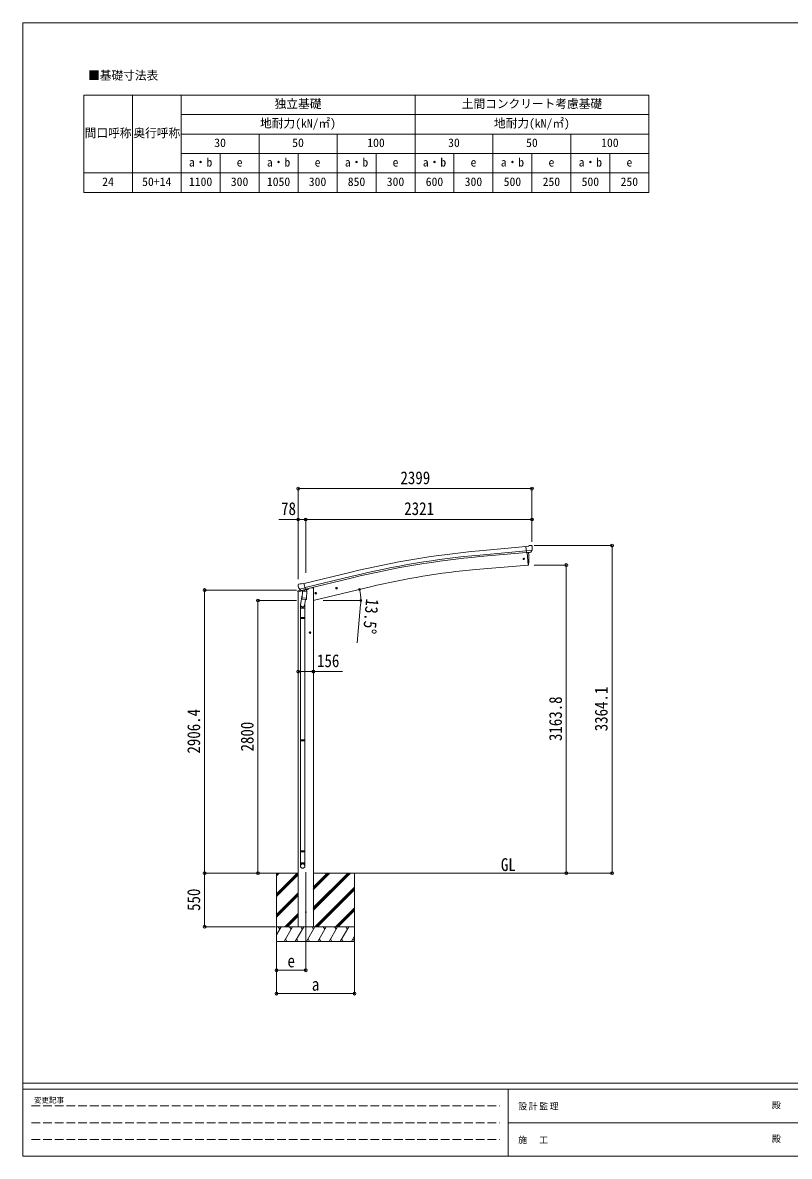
# Model space of a CAD drawing. Units: millimetres at full size, sheet at 1:30. Extents: x -8385 to 8479, y -5853 to 5787.
# Drawn here: x -8385 to -518, y -5853 to 5787 of the extents above; entities that cross this region are included whole.
import ezdxf
from ezdxf.enums import TextEntityAlignment as Align

# ---------------------------------------------------------------- set-up
doc = ezdxf.new("R2010")
doc.units = ezdxf.units.MM
doc.header["$LTSCALE"] = 30
doc.header["$PDMODE"] = 32
doc.header["$PDSIZE"] = 30
doc.linetypes.add('DASHED3', pattern=[4, 3, -1])
for name, color, linetype, lineweight in [('0-0_0', 7, 'Continuous', 9), ('0-1_本体', 4, 'Continuous', 9), ('0-2_部品', 7, 'Continuous', 9), ('0-8_PARTS2', 2, 'Continuous', 9), ('0-A_寸法', 6, 'Continuous', 9), ('0-F_PARTS1', 7, 'Continuous', 18), ('F-0_240', 7, 'Continuous', 9)]:
    doc.layers.add(name, color=color, linetype=linetype, lineweight=lineweight)
doc.styles.add('ＭＳ ゴシック', font='')
doc.styles.get('ＭＳ ゴシック').set_extended_font_data('MS Gothic')

msp = doc.modelspace()

# ---------------------------------------------------------------- linework, layer by layer
at = {"layer": '0-0_0', "color": 6}
for p, q in [((-2337.38, -2945.47), (-2337.38, 418.63)), ((-2806.4, 218.33), (-2806.4, -2945.47))]:
    msp.add_line(p, q, dxfattribs=at)
at = {"layer": '0-0_0'}
for p, q in [((-6154.62, -2945.47), (-5558.28, -2945.47)), ((-5780.53, -2945.47), (-5780.53, -3645.47)), ((-5780.53, -3156.7), (-5569.3, -2945.47)), ((-5780.53, -2972.85), (-5753.15, -2945.47)), ((-5780.53, -2958.71), (-5767.3, -2945.47)), ((-5780.53, -3170.84), (-5558.28, -2948.59)), ((-5780.53, -3184.98), (-5558.28, -2962.74)), ((-5402.78, -2945.47), (-3080.69, -2945.47)), ((-5402.78, -3327.73), (-5020.52, -2945.47)), ((-5402.78, -3299.45), (-5048.8, -2945.47)), ((-5402.78, -3313.59), (-5034.66, -2945.47)), ((-5402.78, -3115.6), (-5232.65, -2945.47)), ((-5402.78, -3101.46), (-5246.8, -2945.47)), ((-5402.78, -3087.32), (-5260.94, -2945.47)), ((-4980.53, -2945.47), (-4980.53, -3645.47)), ((-5386.68, -3495.47), (-4980.53, -3089.33)), ((-5372.53, -3495.47), (-4980.53, -3103.48)), ((-5358.39, -3495.47), (-4980.53, -3117.62)), ((-5780.53, -3368.83), (-5558.28, -3146.58)), ((-5780.53, -3382.97), (-5558.28, -3160.73)), ((-5780.53, -3397.12), (-5558.28, -3174.87)), ((-5695.04, -3495.47), (-5558.28, -3358.71)), ((-5680.9, -3495.47), (-5558.28, -3372.86)), ((-5174.54, -3495.47), (-4980.53, -3301.46)), ((-5160.4, -3495.47), (-4980.53, -3315.61)), ((-5146.26, -3495.47), (-4980.53, -3329.75)), ((-5666.76, -3495.47), (-5558.28, -3387)), ((-4980.53, -3495.47), (-5780.53, -3495.47)), ((-5780.53, -3579.3), (-5732.13, -3495.47)), ((-5747.14, -3521.45), (-5762.14, -3495.47)), ((-5703.27, -3645.47), (-5616.67, -3495.47)), ((-5631.67, -3521.45), (-5646.67, -3495.47)), ((-5587.8, -3645.47), (-5501.2, -3495.47)), ((-5516.2, -3521.45), (-5531.2, -3495.47)), ((-5472.33, -3645.47), (-5385.73, -3495.47)), ((-5400.73, -3521.45), (-5415.73, -3495.47)), ((-5356.86, -3645.47), (-5270.26, -3495.47)), ((-5285.26, -3521.45), (-5300.26, -3495.47)), ((-5241.39, -3645.47), (-5154.79, -3495.47)), ((-5184.79, -3495.47), (-5169.79, -3521.45)), ((-5125.92, -3645.47), (-5039.31, -3495.47)), ((-5054.32, -3521.45), (-5069.32, -3495.47)), ((-5010.45, -3645.47), (-4980.53, -3593.66)), ((-5780.53, -3645.47), (-4980.53, -3645.47)), ((-5688.27, -3619.49), (-5673.27, -3645.47)), ((-5572.8, -3619.49), (-5557.8, -3645.47)), ((-5457.33, -3619.49), (-5442.33, -3645.47)), ((-5341.86, -3619.49), (-5326.86, -3645.47)), ((-5226.39, -3619.49), (-5211.39, -3645.47)), ((-5110.92, -3619.49), (-5095.92, -3645.47)), ((-4995.45, -3619.49), (-4980.45, -3645.47))]:
    msp.add_line(p, q, dxfattribs=at)
at = {"layer": '0-1_本体'}
for p, q in [((-3698.71, 364.53), (-3221.4, 407.85)), ((-3694.81, 321.49), (-3217.69, 364.79)), ((-3693.29, 304.77), (-3216.17, 348.07)), ((-3208.96, 345.92), (-3197.79, 218.31)), ((-5498.26, 28.12), (-5015.41, 145.69)), ((-3735.74, 171.25), (-3197.79, 218.31)), ((-5005.19, 103.71), (-5488.2, -13.8)), ((-5484.26, -30.22), (-5001.22, 87.4)), ((-5558.28, -55.18), (-5558.28, -3495.47)), ((-5422.78, -15.47), (-5456.29, -23.52)), ((-5402.28, -15.47), (-5422.78, -15.47)), ((-5402.78, -145.47), (-4817.11, -4.86)), ((-5402.28, -15.47), (-5402.28, -3495.47))]:
    msp.add_line(p, q, dxfattribs=at)
at = {"layer": '0-1_本体', "color": 6}
msp.add_line((-5402.28, -875.65), (-5558.28, -875.65), dxfattribs=at)
at = {"layer": '0-1_本体'}
for centre, radius, start, end in [((-2884.7, -8604.05), 9005.44, 95.18612, 103.68612), ((-2884.7, -8604.05), 8962.23, 95.18612, 103.68612), ((-2884.7, -8604.05), 8945.44, 95.18612, 103.68612), ((-3090.76, -7197.06), 7396.48, 95.00259, 103.49741)]:
    msp.add_arc(centre, radius, start, end, dxfattribs=at)
at = {"layer": '0-2_部品'}
for p, q in [((-3195.02, 412.29), (-3221.59, 409.97)), ((-3215.93, 345.31), (-3221.59, 409.97)), ((-3158.73, 370), (-3217.64, 364.85)), ((-3195.02, 412.29), (-3183.3, 419.06)), ((-3168.4, 420.64), (-3182.06, 419.45)), ((-3169.98, 350.52), (-3159.04, 369.45)), ((-3159.26, 414.89), (-3164.75, 419.49)), ((-3158.2, 412.85), (-3158.08, 411.51)), ((-3205.97, 346.18), (-3215.93, 345.31)), ((-3208.96, 345.92), (-3197.79, 218.31)), ((-3172.36, 349.12), (-3180.07, 348.44)), ((-3197.79, 218.31), (-3195.74, 218.56)), ((-5559.72, 12.54), (-5559.44, 11.39)), ((-5555.5, 21.11), (-5559.36, 14.82)), ((-5552.41, 23.36), (-5539.22, 26.53)), ((-5524.66, 23.85), (-5537.92, 26.55)), ((-5524.66, 23.85), (-5498.73, 30.08)), ((-5560.85, -55.79), (-5518.14, -45.54)), ((-5560.85, -48.9), (-5560.85, -55.79)), ((-5532.34, -39.69), (-5558.55, -45.99)), ((-5545.67, -27.77), (-5488.16, -13.96)), ((-5528.81, -42.68), (-5545.19, -28.19)), ((-5517.22, -92.2), (-5533.13, -188.37)), ((-5526.11, -43.24), (-5518.59, -41.44)), ((-5525.27, -43.14), (-5523.74, -42.77)), ((-5523.74, -42.77), (-5487.04, -33.96)), ((-5521.9, -43), (-5521.95, -43.74)), ((-5521.2, -44.78), (-5495.38, -51.22)), ((-5514.28, -50.13), (-5518.95, -116.96)), ((-5468.59, -53.32), (-5514.28, -50.13)), ((-5512.5, -46.95), (-5512.73, -50.23)), ((-5492.99, -35.78), (-5494.01, -50.39)), ((-5487.04, -33.96), (-5485.51, -33.59)), ((-5483.95, -31.49), (-5483.01, -31.55)), ((-5483.01, -31.55), (-5469.69, -46.87)), ((-5479.02, -36.15), (-5460.13, -31.61)), ((-5473.26, -120.16), (-5468.59, -53.32)), ((-5469.69, -46.87), (-5470.14, -53.21)), ((-5456.29, -23.44), (-5456.29, -26.75)), ((-5387.97, -73.01), (-5368.53, -68.34)), ((-5383.42, -65.23), (-5385.55, -72.43)), ((-5376.12, -63.48), (-5383.42, -65.23)), ((-5375.92, -80.4), (-5380.58, -60.95)), ((-5370.95, -68.93), (-5376.12, -63.48)), ((-5373.08, -76.12), (-5370.95, -68.93)), ((-5174.05, -21.65), (-5154.61, -16.99)), ((-5169.5, -13.88), (-5171.63, -21.07)), ((-5162.2, -12.12), (-5169.5, -13.88)), ((-5161.99, -29.04), (-5166.66, -9.6)), ((-5157.03, -17.57), (-5162.2, -12.12)), ((-5159.16, -24.76), (-5157.03, -17.57)), ((-5535.28, -225.53), (-5535.28, -191.18)), ((-5489.28, -225.53), (-5535.28, -225.53)), ((-5533.28, -225.53), (-5533.28, -319.53)), ((-5519.81, -129.43), (-5518.94, -116.96)), ((-5519.42, -130.79), (-5519.42, -130.79)), ((-5473.26, -120.16), (-5518.95, -116.96)), ((-5517.97, -131.57), (-5476.27, -134.48)), ((-5481.7, -134.1), (-5492.43, -197.69)), ((-5491.28, -225.53), (-5491.28, -319.53)), ((-5489.28, -190.87), (-5489.28, -225.53)), ((-5473.28, -120.16), (-5474.17, -132.85)), ((-5535.28, -321.53), (-5534.28, -319.53)), ((-5489.28, -321.53), (-5535.28, -321.53)), ((-5489.28, -329.53), (-5535.28, -329.53)), ((-5490.28, -319.53), (-5534.28, -319.53)), ((-5490.28, -331.53), (-5534.28, -331.53)), ((-5533.28, -331.53), (-5533.28, -1575.72)), ((-5491.28, -331.53), (-5491.28, -1575.72)), ((-5489.28, -321.53), (-5490.28, -319.53)), ((-5489.28, -329.53), (-5490.28, -331.53)), ((-5489.28, -321.53), (-5489.28, -329.53)), ((-5436.78, -485.59), (-5436.78, -465.59)), ((-5426.78, -475.59), (-5446.78, -475.59)), ((-5436.78, -468.09), (-5443.28, -471.84)), ((-5443.28, -471.84), (-5443.28, -479.34)), ((-5443.28, -479.34), (-5436.78, -483.1)), ((-5430.28, -471.84), (-5436.78, -468.09)), ((-5535.28, -1577.72), (-5534.28, -1575.72)), ((-5489.28, -1577.72), (-5535.28, -1577.72)), ((-5489.28, -1585.72), (-5535.28, -1585.72)), ((-5490.28, -1575.72), (-5534.28, -1575.72)), ((-5490.28, -1587.72), (-5534.28, -1587.72)), ((-5533.28, -1587.72), (-5533.28, -2715.9)), ((-5491.28, -1587.72), (-5491.28, -2715.9)), ((-5489.28, -1577.72), (-5490.28, -1575.72)), ((-5489.28, -1585.72), (-5490.28, -1587.72)), ((-5489.28, -1577.72), (-5489.28, -1585.72)), ((-5535.28, -2717.9), (-5534.28, -2715.9)), ((-5489.28, -2717.9), (-5535.28, -2717.9)), ((-5489.28, -2725.9), (-5535.28, -2725.9)), ((-5490.28, -2715.9), (-5534.28, -2715.9)), ((-5490.28, -2727.9), (-5534.28, -2727.9)), ((-5533.28, -2727.9), (-5533.28, -2837.9)), ((-5491.28, -2727.9), (-5491.28, -2837.9)), ((-5489.28, -2717.9), (-5490.28, -2715.9)), ((-5489.28, -2725.9), (-5490.28, -2727.9)), ((-5489.28, -2717.9), (-5489.28, -2725.9)), ((-5535.28, -2872.05), (-5535.28, -2837.9)), ((-5489.28, -2837.9), (-5535.28, -2837.9)), ((-5489.28, -2872.05), (-5489.28, -2837.9))]:
    msp.add_line(p, q, dxfattribs=at)
for points in [[(-3158.65, 370.64), (-3158.94, 369.65), (-3159.04, 369.45)], [(-3205.97, 346.18), (-3205.7, 346.11), (-3180.32, 348.33), (-3180.07, 348.44)], [(-5493.3, -35.37), (-5483.58, -33.04), (-5498.73, 30.08)], [(-5545.94, -27.19), (-5545.35, -28.03), (-5545.19, -28.19)], [(-5493.3, -35.37), (-5493.54, -35.52), (-5518.31, -41.47), (-5518.59, -41.44)], [(-5385.55, -72.43), (-5380.38, -77.87), (-5373.08, -76.12)], [(-5171.63, -21.07), (-5166.46, -26.52), (-5159.16, -24.76)], [(-5535.28, -321.53), (-5535.28, -329.53), (-5534.28, -331.53)], [(-5436.78, -483.1), (-5430.28, -479.34), (-5430.28, -471.84)], [(-5535.28, -1577.72), (-5535.28, -1585.72), (-5534.28, -1587.72)], [(-5535.28, -2717.9), (-5535.28, -2725.9), (-5534.28, -2727.9)]]:
    msp.add_lwpolyline(points, dxfattribs=at)
for centre, radius in [((-3243.48, 281.57), 6.5), ((-5378.25, -70.68), 8.5), ((-5378.25, -70.68), 7.7), ((-5378.25, -70.68), 6.5), ((-5164.33, -19.32), 8.5), ((-5164.33, -19.32), 7.7), ((-5164.33, -19.32), 6.5), ((-5436.78, -475.59), 8.5), ((-5436.78, -475.59), 7.7), ((-5436.78, -475.59), 6.5)]:
    msp.add_circle(centre, radius, dxfattribs=at)
at = {"layer": '0-2_部品', "color": 4}
msp.add_circle((-5480.28, -3345.47), 4.5, dxfattribs=at)
at = {"layer": '0-2_部品'}
for centre, radius, start, end in [((-3181.8, 416.46), 3, 95, 120), ((-3167.96, 415.66), 5, 50.00648, 94.99352), ((-3359.71, 393.87), 202.4, 353.4085, 5), ((-4091.56, 274.13), 900, 356.63919, 4.64986), ((-3196.1, 221.54), 3, 277, 356.63919), ((-5362.64, 58.64), 202.4, 193.5, 205.09125), ((-5551.24, 18.5), 5, 103.5, 148.5), ((-5538.52, 23.61), 3, 78.5, 103.5), ((-5557.85, -48.9), 3, 103.5, 180), ((-5525.39, -42.65), 0.5, 248.23754, 283.5), ((-5522.4, -42.96), 0.5, 356, 103.5), ((-5520.96, -43.81), 1, 176, 256), ((-5495.03, -50.25), 1.03, 250.03897, 351.96569), ((-5492.39, -35.86), 0.604, 100.59842, 172.20595), ((-5485.62, -33.11), 0.5, 283.5, 318.76246), ((-5461.29, -26.75), 5, 283.5, 0), ((-5505.28, -191.18), 30, 177.45142, 180), ((-5517.87, -129.6), 1.95, 175.04017, 217.47766), ((-5517.83, -129.57), 2, 217.40962, 266), ((-5476.13, -132.49), 2, 266, 349.46843)]:
    msp.add_arc(centre, radius, start, end, dxfattribs=at)
for centre, major_axis, ratio, start_param, end_param in [((-3172.58, 352.02), (1.62, -2.54), 0.997631, 5.96575902, 6.76218013), ((-3153.88, 416.9), (-15.35, 3.44), 0.101033, 5.97514262, 5.97537366), ((-3161.2, 412.59), (2.71, -1.31), 0.997474, 0.53665673, 1.32256522), ((-3172.63, 352.11), (1.62, -2.54), 0.997631, 5.80419048, 5.89294842), ((-3172.7, 352.22), (-3.5, 2.17), 0.650902, 2.11455212, 2.18736272), ((-5556.8, 13.25), (-1.57, -2.57), 0.99628, 4.71238898, 5.49965061), ((-5526.83, -40.42), (-0.73, -2.92), 0.997631, 5.80419048, 6.60061159), ((-5526.77, -40.2), (2.63, 3.16), 0.650902, 4.09582259, 4.16863319), ((-5526.8, -40.32), (-0.73, -2.92), 0.997631, 0.39023689, 0.47899483), ((-5512.28, -190.87), (23, 0), 0.996195, 2.55602575, 6.56630284), ((-5512.28, -190.87), (21, 0), 0.996195, 2.93491471, 5.95123941), ((-5512.28, -2870.3), (-23, 0), 0.996195, 3.14159265, 6.28318531), ((-5512.28, -2872.05), (-23, 0), 0.996195, 3.14159265, 6.28318531), ((-5512.28, -2872.05), (0, -23.43), 0.981806, 4.71238898, 7.85398163)]:
    msp.add_ellipse(centre, major_axis=major_axis, ratio=ratio, start_param=start_param, end_param=end_param, dxfattribs=at)
msp.add_ellipse((-5512.28, -2872.05), major_axis=(21, 0), ratio=0.996195, dxfattribs=at)
at = {"layer": '0-8_PARTS2'}
msp.add_line((-5480.28, -2936.26), (-5480.28, -3695.47), dxfattribs=at)
at = {"layer": '0-A_寸法'}
for p, q in [((-5558.28, 1002.89), (-5558.28, 686.27)), ((-5558.28, 1002.89), (-3159.28, 1002.89)), ((-3159.28, 1002.89), (-3159.28, 686.27)), ((-5558.28, 686.27), (-5758.28, 686.27)), ((-5558.28, 686.27), (-5558.28, 74.04)), ((-5558.28, 686.27), (-5480.28, 686.27)), ((-5480.28, 686.27), (-5480.28, 138.41)), ((-5480.28, 686.27), (-3159.28, 686.27)), ((-3159.28, 686.27), (-3159.28, 457.26)), ((-2337.38, 418.63), (-3135.22, 418.63)), ((-2806.4, 218.33), (-3135.22, 218.33)), ((-6518.86, -39.07), (-5573.78, -39.07)), ((-6518.86, -2945.47), (-6518.86, -39.07)), ((-5970.89, -145.47), (-5573.78, -145.47)), ((-5970.89, -2945.47), (-5970.89, -145.47)), ((-5301.78, -145.47), (-4914.93, -145.47)), ((-4917.78, -187.93), (-4952.15, -580.43)), ((-5402.28, -875.65), (-5102.28, -875.65)), ((-6518.86, -2945.47), (-5790.75, -2945.47)), ((-6518.86, -3495.47), (-6518.86, -2945.47)), ((-2806.4, -2945.47), (-3135.22, -2945.47)), ((-2337.38, -2945.47), (-2806.4, -2945.47)), ((-6518.86, -3495.47), (-5790.75, -3495.47)), ((-5780.53, -4181.84), (-5780.53, -3652.89)), ((-5780.53, -3941.86), (-5780.53, -3652.89)), ((-5480.28, -3941.86), (-5480.28, -3652.89)), ((-4980.53, -4181.84), (-4980.53, -3652.89)), ((-5480.28, -3941.86), (-5780.53, -3941.86)), ((-5780.53, -4181.84), (-4980.53, -4181.84))]:
    msp.add_line(p, q, dxfattribs=at)
for centre in [(-4929.38, -31.82), (-4915.93, -145.47)]:
    msp.add_circle(centre, 10.62, dxfattribs=at)
for start, end in [(0, 13.5), (354.99678, 0)]:
    msp.add_arc((-5402.78, -145.47), 486.86, start, end, dxfattribs=at)
for p in [(-5558.28, 1002.89), (-3159.28, 1002.89), (-5558.28, 686.27), (-5480.28, 686.27), (-3159.28, 686.27), (-2337.38, 418.63), (-2806.4, 218.33), (-6518.86, -39.07), (-5970.89, -145.47), (-5558.28, -875.65), (-5402.28, -875.65), (-6518.86, -2945.47), (-5970.89, -2945.47), (-2806.4, -2945.47), (-2337.38, -2945.47), (-6518.86, -3495.47), (-5780.53, -3941.86), (-5480.28, -3941.86), (-5780.53, -4181.84), (-4980.53, -4181.84)]:
    msp.add_point(p, dxfattribs=at)
at = {"layer": '0-F_PARTS1'}
for p, q in [((-7759.39, 5043.84), (-1959.39, 5043.84)), ((-7759.39, 5043.84), (-7759.39, 4043.84)), ((-7259.39, 5043.84), (-7259.39, 4043.84)), ((-4359.39, 5043.84), (-4359.39, 4043.84)), ((-6759.39, 4843.84), (-1959.39, 4843.84)), ((-6759.39, 4643.84), (-1959.39, 4643.84)), ((-3559.39, 4643.84), (-3559.39, 4043.84)), ((-6759.39, 4443.84), (-1959.39, 4443.84)), ((-3159.39, 4443.84), (-3159.39, 4043.84)), ((-2359.39, 4443.84), (-2359.39, 4043.84))]:
    msp.add_line(p, q, dxfattribs=at)
for points in [[(-6759.39, 5043.84), (-6759.39, 4843.84), (-6759.39, 4243.84), (-6759.39, 4043.84)], [(-1959.39, 5043.84), (-1959.39, 4443.84), (-1959.39, 4043.84)], [(-5959.39, 4643.84), (-5959.39, 4443.84), (-5959.39, 4043.84)], [(-5159.39, 4643.84), (-5159.39, 4443.84), (-5159.39, 4043.84)], [(-2759.39, 4643.84), (-2759.39, 4243.84), (-2759.39, 4043.84)], [(-6359.39, 4443.84), (-6359.39, 4243.84), (-6359.39, 4043.84)], [(-5559.39, 4443.84), (-5559.39, 4243.84), (-5559.39, 4043.84)], [(-4759.39, 4443.84), (-4759.39, 4243.84), (-4759.39, 4043.84)], [(-3959.39, 4443.84), (-3959.39, 4243.84), (-3959.39, 4043.84)], [(-7759.39, 4243.84), (-6759.39, 4243.84), (-1959.39, 4243.84)], [(-7759.39, 4043.84), (-7259.39, 4043.84), (-4359.39, 4043.84), (-2759.39, 4043.84), (-1959.39, 4043.84)]]:
    msp.add_lwpolyline(points, dxfattribs=at)
at = {"layer": 'F-0_240', "color": 5}
for p, q in [((-8385.45, 5787.34), (-8385.45, -5852.66)), ((-8385.45, 5787.34), (8054.55, 5787.34)), ((-8385.45, -5102.66), (8054.55, -5102.66)), ((-8385.45, -5162.66), (5387.79, -5162.66)), ((-3402.21, -5162.66), (-3402.21, -5852.66)), ((-3402.21, -5507.66), (2747.79, -5507.66)), ((-8385.45, -5852.66), (8054.55, -5852.66))]:
    msp.add_line(p, q, dxfattribs=at)
at = {"layer": 'F-0_240', "color": 4, "linetype": 'DASHED3'}
for p, q in [((-8295.46, -5335.16), (-3492.21, -5335.16)), ((-8295.46, -5507.66), (-3492.21, -5507.66)), ((-8295.46, -5680.16), (-3492.21, -5680.16))]:
    msp.add_line(p, q, dxfattribs=at)

# ---------------------------------------------------------------- texts
at = {"layer": '0-0_0', "style": 'ＭＳ ゴシック', "width": 0.85}
msp.add_text('GL', height=132, dxfattribs=at).set_placement((-3478.09, -2962.91), align=Align.BOTTOM_LEFT)
at = {"layer": '0-A_寸法', "color": 7, "style": 'ＭＳ ゴシック', "width": 0.85}
for s, p in [('2399', (-4508.78, 1008.89)), ('78', (-5733.28, 692.27)), ('2321', (-4469.78, 692.27)), ('156', (-5364.78, -869.65)), ('e', (-5668.03, -3951.86)), ('a', (-5418.03, -4191.84))]:
    msp.add_text(s, height=132, dxfattribs=at).set_placement(p, align=Align.BOTTOM_LEFT)
for s, rotation, p in [('13.5°', 264.997, (-4900.47, -119.18)), ('3364.1', 90, (-2343.38, -1488.42)), ('3163.8', 90, (-2812.4, -1588.57)), ('2906.4', 90, (-6524.86, -1717.27)), ('2800', 90, (-5976.89, -1695.47)), ('550', 90, (-6524.86, -3332.97))]:
    msp.add_text(s, height=132, rotation=rotation, dxfattribs=at).set_placement(p, align=Align.BOTTOM_LEFT)
at = {"layer": '0-F_PARTS1', "style": 'ＭＳ ゴシック'}
for s, p in [('■基礎寸法表', (-7714.09, 5175.28)), ('独立基礎', (-5799.39, 4883.84)), ('土間コンクリート考慮基礎', (-3879.39, 4883.84)), ('地耐力(kN/㎡)', (-5949.39, 4683.84)), ('地耐力(kN/㎡)', (-3549.39, 4683.84)), ('間口呼称', (-7749.39, 4583.84)), ('奥行呼称', (-7249.39, 4583.84)), ('30', (-6419.39, 4483.84)), ('50', (-5619.39, 4483.84)), ('100', (-4849.39, 4483.84)), ('30', (-4019.39, 4483.84)), ('50', (-3219.39, 4483.84)), ('100', (-2449.39, 4483.84)), ('a・b', (-6679.39, 4283.84)), ('e', (-6189.39, 4283.84)), ('a・b', (-5879.39, 4283.84)), ('e', (-5389.39, 4283.84)), ('a・b', (-5079.39, 4283.84)), ('e', (-4589.39, 4283.84)), ('a・b', (-4279.39, 4283.84)), ('e', (-3789.39, 4283.84)), ('a・b', (-3479.39, 4283.84)), ('e', (-2989.39, 4283.84)), ('a・b', (-2679.39, 4283.84)), ('e', (-2189.39, 4283.84)), ('24', (-7569.39, 4083.84)), ('50+14', (-7159.39, 4083.84)), ('1100', (-6679.39, 4083.84)), ('300', (-6249.39, 4083.84)), ('1050', (-5879.39, 4083.84)), ('300', (-5449.39, 4083.84)), ('850', (-5049.39, 4083.84)), ('300', (-4649.39, 4083.84)), ('600', (-4249.39, 4083.84)), ('300', (-3849.39, 4083.84)), ('500', (-3449.39, 4083.84)), ('250', (-3049.39, 4083.84)), ('500', (-2649.39, 4083.84)), ('250', (-2249.39, 4083.84))]:
    msp.add_text(s, height=87.98, dxfattribs=at).set_placement(p, align=Align.BOTTOM_LEFT)
at = {"layer": 'F-0_240', "style": 'ＭＳ ゴシック'}
for s, height, p in [('変更記事', 54.99, (-8268.23, -5320.16)), ('殿', 65.98, (-697.92, -5380.16)), ('殿', 65.98, (-697.92, -5725.16))]:
    msp.add_text(s, height=height, dxfattribs=at).set_placement(p, align=Align.BOTTOM_LEFT)
at = {"layer": 'F-0_240', "char_height": 65.98, "attachment_point": 7, "style": 'ＭＳ ゴシック'}
for s, insert in [('\\T1.17;設計監理', (-3300.89, -5380.16)), ('\\T1.17;施\u3000工', (-3300.89, -5725.16))]:
    msp.add_mtext(s, dxfattribs=dict(at, insert=insert))

doc.saveas('drawing.dxf')
